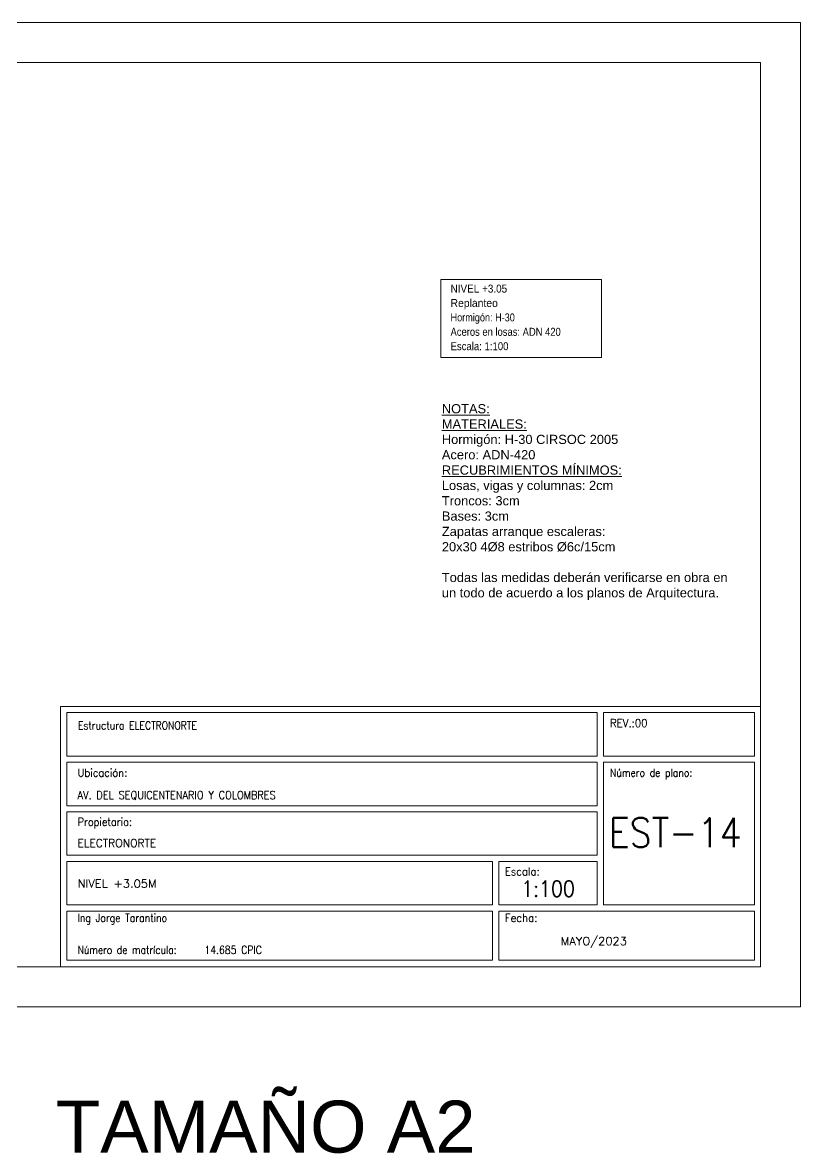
# Model space of a CAD drawing. Header units: millimetres. Extents: x 0 to 190, y -70 to 53.
# Drawn here: x 64.65 to 84.09, y 21.9 to 50.16 of the extents above; entities that cross this region are included whole.
import ezdxf
from ezdxf.enums import TextEntityAlignment as Align

# ---------------------------------------------------------------- set-up
doc = ezdxf.new("R2010")
doc.units = ezdxf.units.MM
for name, color, linetype, lineweight in [('CIM_REFEREN', 2, 'Continuous', 0), ('CYPE', 7, 'Continuous', 0), ('RECUAD_LIMITES', 2, 'Continuous', 0), ('RECUAD_MARCO', 1, 'Continuous', 20), ('TABLAS', 1, 'Continuous', 9)]:
    doc.layers.add(name, color=color, linetype=linetype, lineweight=lineweight)
doc.styles.add('CYPETXT', font='romans__.ttf', dxfattribs={"height": 0.2})
doc.styles.add('CYPETXT_romans', font='arial.ttf', dxfattribs={"height": 0.2})

msp = doc.modelspace()

# ---------------------------------------------------------------- linework, layer by layer
at = {"layer": 'CYPE', "color": 1}
for points in [[(65.59248, 26.56379), (83.09248, 26.56379), (83.09248, 33.06379), (65.59248, 33.06379), (65.59248, 26.56379)], [(65.75248, 31.82379), (79.01248, 31.82379), (79.01248, 32.91379), (65.75248, 32.91379), (65.75248, 31.82379)], [(79.17248, 31.82379), (82.94248, 31.82379), (82.94248, 32.91379), (79.17248, 32.91379), (79.17248, 31.82379)], [(65.75248, 30.58379), (79.01248, 30.58379), (79.01248, 31.67379), (65.75248, 31.67379), (65.75248, 30.58379)], [(79.17248, 28.11379), (82.94248, 28.11379), (82.94248, 31.67379), (79.17248, 31.67379), (79.17248, 28.11379)], [(65.75248, 29.35379), (79.01248, 29.35379), (79.01248, 30.43379), (65.75248, 30.43379), (65.75248, 29.35379)], [(65.75248, 28.11379), (76.39248, 28.11379), (76.39248, 29.19379), (65.75248, 29.19379), (65.75248, 28.11379)], [(76.55248, 28.11379), (79.01248, 28.11379), (79.01248, 29.19379), (76.55248, 29.19379), (76.55248, 28.11379)], [(65.75248, 26.72379), (76.39248, 26.72379), (76.39248, 27.95379), (65.75248, 27.95379), (65.75248, 26.72379)], [(76.55248, 26.72379), (82.94248, 26.72379), (82.94248, 27.95379), (76.55248, 27.95379), (76.55248, 26.72379)]]:
    msp.add_lwpolyline(points, close=True, dxfattribs=at)
at = {"layer": 'RECUAD_LIMITES'}
msp.add_lwpolyline([(0.19248, 25.56379), (84.09248, 25.56379), (84.09248, 50.16379), (0.19248, 50.16379), (0.19248, 25.56379)], close=True, dxfattribs=at)
at = {"layer": 'RECUAD_MARCO'}
msp.add_lwpolyline([(2.69248, 26.56379), (83.09248, 26.56379), (83.09248, 49.16379), (2.69248, 49.16379), (2.69248, 26.56379)], close=True, dxfattribs=at)
at = {"layer": 'TABLAS'}
msp.add_lwpolyline([(75.10697, 41.78944), (79.11797, 41.78944), (79.11797, 43.73944), (75.10697, 43.73944), (75.10697, 41.78944)], close=True, dxfattribs=at)

# ---------------------------------------------------------------- texts
at = {"layer": 'CIM_REFEREN', "insert": (65.47896, 23.21503), "char_height": 1.3, "attachment_point": 1, "style": 'CYPETXT_romans'}
msp.add_mtext_dynamic_manual_height_columns('TAMAÑO A2', width=10.890341, gutter_width=12.5, heights=[0], dxfattribs=at)
at = {"layer": 'CYPE', "color": 5, "style": 'CYPETXT'}
for s, width, p in [('Estructura ELECTRONORTE', 0.842437, (66.03248, 32.49379)), ('AV. DEL SEQUICENTENARIO Y COLOMBRES', 0.887423, (66.02248, 30.75379)), ('ELECTRONORTE', 0.974409, (66.02248, 29.55379)), ('NIVEL +3.05M', 1.047361, (66.02248, 28.53942)), ('Ing Jorge Tarantino', 0.851105, (66.02248, 27.68379)), ('MAYO/2023', 1.047361, (78.10248, 27.10379)), ('14.685 CPIC', 0.851936, (69.19248, 26.88379))]:
    msp.add_text(s, height=0.2, dxfattribs=dict(at, width=width)).set_placement(p)
at = {"layer": 'CYPE', "color": 4, "style": 'CYPETXT'}
for s, width, p in [('REV.:00', 0.927655, (79.33248, 32.55379)), ('Ubicación:', 0.90604, (66.02248, 31.31379)), ('Número de plano:', 0.844847, (79.33248, 31.31379)), ('Propietario:', 0.885908, (66.02248, 30.08379)), ('Escala:', 0.925891, (76.70248, 28.84379)), ('Fecha:', 0.933698, (76.70248, 27.68379)), ('Número de matrícula:', 0.83516, (66.02248, 26.88379))]:
    msp.add_text(s, height=0.2, dxfattribs=dict(at, width=width)).set_placement(p)
at = {"layer": 'CYPE', "color": 5, "style": 'CYPETXT'}
for s, height, width, p in [('EST-14', 0.733333, 0.872274, (80.96248, 29.55046)), ('1:100', 0.4, 0.869965, (77.78248, 28.31379))]:
    msp.add_text(s, height=height, dxfattribs=dict(at, width=width)).set_placement(p, align=Align.CENTER)
at = {"layer": 'TABLAS', "style": 'CYPETXT_romans'}
for s, width, p in [('NIVEL +3.05', 0.888935, (75.34697, 43.51444)), ('Replanteo', 0.92888, (75.34697, 43.15444)), ('Hormigón: H-30', 0.815017, (75.34697, 42.79444)), ('Aceros en losas: ADN 420', 0.840874, (75.34697, 42.43444)), ('Escala: 1:100', 0.854937, (75.34697, 42.07444))]:
    msp.add_text(s, height=0.2, dxfattribs=dict(at, width=width)).set_placement(p, align=Align.MIDDLE_LEFT)
at = {"layer": 'TABLAS', "insert": (75.12919, 40.62674), "char_height": 0.23, "attachment_point": 1, "style": 'CYPETXT_romans'}
msp.add_mtext_dynamic_manual_height_columns('{\\LNOTAS:\\PMATERIALES:\\P}Hormigón: H-30 CIRSOC 2005\\PAcero: ADN-420\\P{\\LRECUBRIMIENTOS MÍNIMOS:\\P}Losas, vigas y columnas: 2cm\\PTroncos: 3cm\\PBases: 3cm\\PZapatas arranque escaleras: \\P20x30 4%%C8 estribos %%C6c/15cm\\P\\PTodas las medidas deberán verificarse en obra en un todo de acuerdo a los planos de Arquitectura.', width=7.4812427, gutter_width=0.9, heights=[0], dxfattribs=at)

doc.saveas('drawing.dxf')
